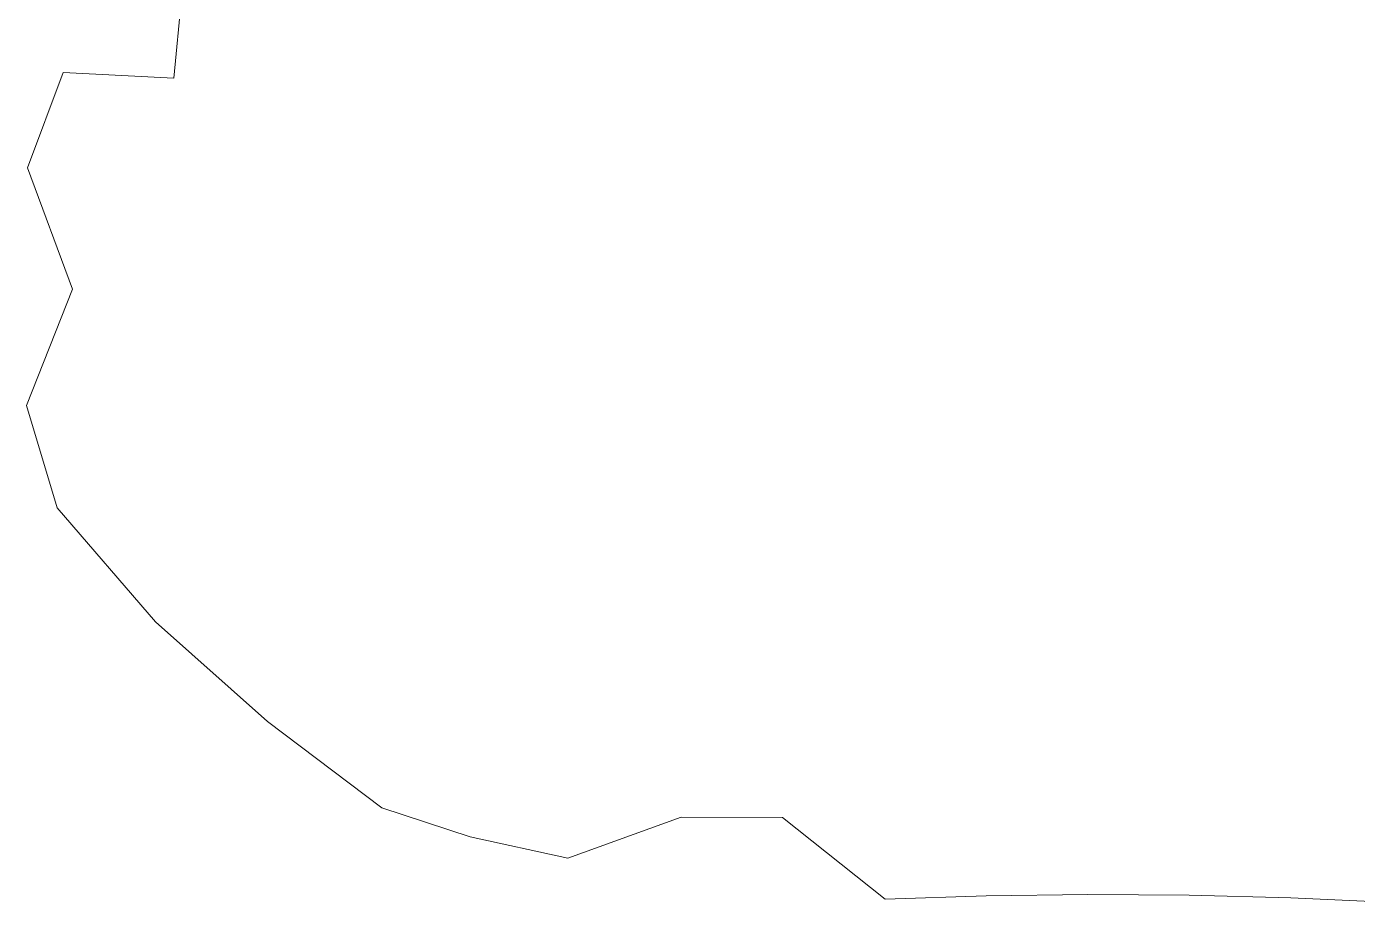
# Model space of a CAD drawing. Extents: x -2 to 147, y -16 to 271.
# Drawn here: x -2.3142 to -2.0364, y 55.9208 to 56.1036 of the extents above; entities that cross this region are included whole.
import ezdxf

# ---------------------------------------------------------------- set-up
doc = ezdxf.new("R2010")
doc.units = 0
doc.layers.add('SubpixelContours', color=1, linetype='CONTINUOUS', lineweight=15, true_color=0xffffff)

msp = doc.modelspace()

# ---------------------------------------------------------------- linework, layer by layer
at = {"layer": 'SubpixelContours'}
for p, q in [((-2.28154, 56.11318), (-2.28341, 56.09283)), ((-2.30652, 56.09403), (-2.31398, 56.0741)), ((-2.28341, 56.09283), (-2.30652, 56.09403)), ((-2.31398, 56.0741), (-2.30458, 56.04879)), ((-2.30458, 56.04879), (-2.31417, 56.02451)), ((-2.31417, 56.02451), (-2.30777, 56.00314)), ((-2.30777, 56.00314), (-2.28729, 55.97937)), ((-2.28729, 55.97937), (-2.26386, 55.95853)), ((-2.26386, 55.95853), (-2.24001, 55.94053)), ((-2.24001, 55.94053), (-2.22157, 55.93443)), ((-2.20119, 55.93002), (-2.17753, 55.93855)), ((-2.17753, 55.93855), (-2.15636, 55.93853)), ((-2.15636, 55.93853), (-2.13495, 55.92146)), ((-2.22157, 55.93443), (-2.20119, 55.93002)), ((-2.13495, 55.92146), (-2.11385, 55.92217)), ((-2.11385, 55.92217), (-2.09267, 55.92242)), ((-2.09267, 55.92242), (-2.07147, 55.92229)), ((-2.07147, 55.92229), (-2.05028, 55.92172)), ((-2.05028, 55.92172), (-2.02913, 55.92078))]:
    msp.add_line(p, q, dxfattribs=at)

doc.saveas('drawing.dxf')
